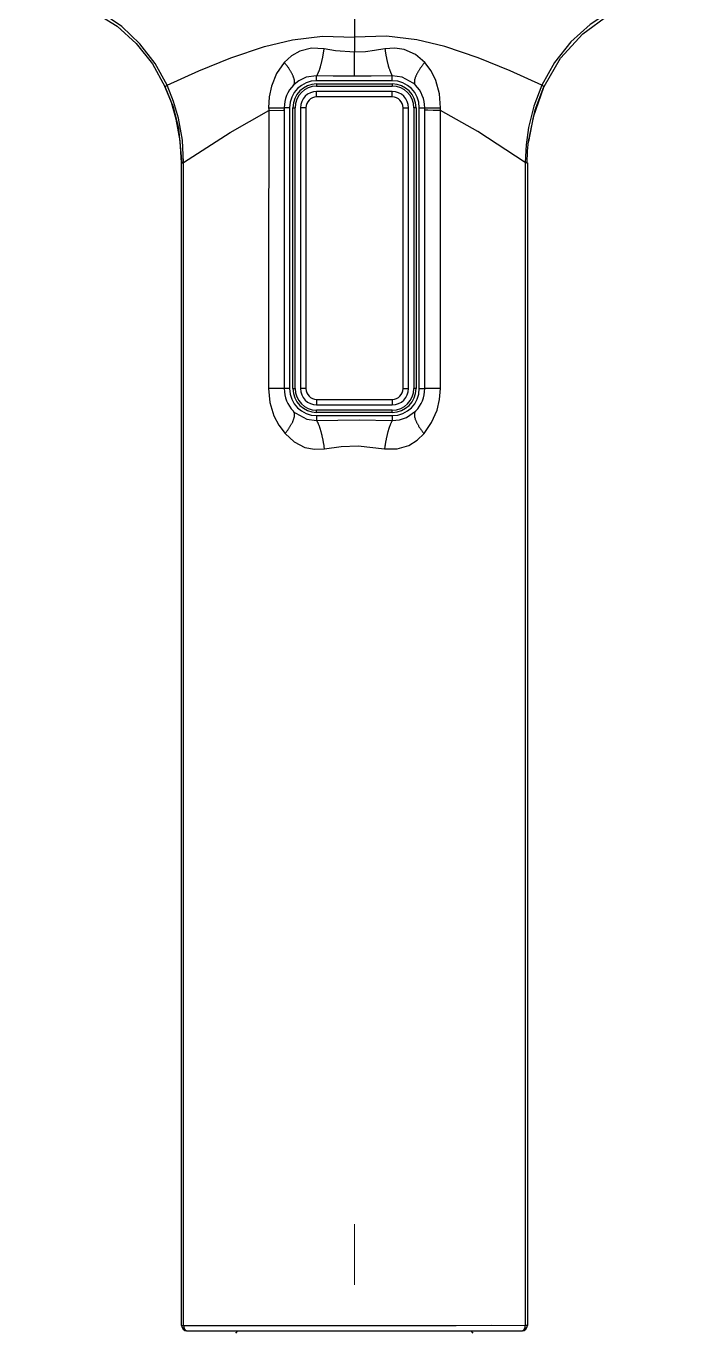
# Model space of a CAD drawing. Extents: x 1841 to 2969, y -24 to 802.
# Drawn here: x 2329.8 to 2390.6, y 375.8 to 496.7 of the extents above; entities that cross this region are included whole.
import ezdxf

# ---------------------------------------------------------------- set-up
doc = ezdxf.new("R2010")
doc.units = 0
doc.header["$LTSCALE"] = 4
doc.header["$MEASUREMENT"] = 0
doc.linetypes.add('CENTER2', pattern=[28.575, 19.05, -3.175, 3.175, -3.175])
doc.layers.add('1', color=7, linetype='CONTINUOUS')
doc.layers.add('Cneter', color=1, linetype='CENTER2', lineweight=13)

msp = doc.modelspace()

# ---------------------------------------------------------------- linework, layer by layer
at = {"layer": '1', "color": 7, "linetype": 'Continuous'}
for p, q in [((2356.66, 491.66), (2356.66, 492.11)), ((2363.66, 491.66), (2363.66, 492.11)), ((2363.66, 491.66), (2356.66, 491.66)), ((2356.66, 491.36), (2356.66, 491.16)), ((2356.66, 491.36), (2363.66, 491.36)), ((2356.66, 491.16), (2363.66, 491.16)), ((2363.66, 491.36), (2363.66, 491.16)), ((2363.66, 490.66), (2356.66, 490.66)), ((2356.66, 490.16), (2356.66, 490.66)), ((2363.66, 490.16), (2356.66, 490.16)), ((2363.66, 490.16), (2363.66, 490.66)), ((2354.16, 489.16), (2353.66, 489.16)), ((2353.66, 489.16), (2353.66, 463.16)), ((2354.16, 489.16), (2354.16, 463.16)), ((2354.46, 489.16), (2354.66, 489.16)), ((2354.46, 463.16), (2354.46, 489.16)), ((2354.66, 463.16), (2354.66, 489.16)), ((2355.66, 489.16), (2355.16, 489.16)), ((2355.16, 489.16), (2355.16, 463.16)), ((2355.66, 489.16), (2355.66, 463.16)), ((2364.66, 489.16), (2365.16, 489.16)), ((2364.66, 463.16), (2364.66, 489.16)), ((2365.16, 463.16), (2365.16, 489.16)), ((2365.86, 489.16), (2365.66, 489.16)), ((2365.66, 489.16), (2365.66, 463.16)), ((2365.86, 489.16), (2365.86, 463.16)), ((2366.16, 489.16), (2366.66, 489.16)), ((2366.16, 463.16), (2366.16, 489.16)), ((2366.66, 463.16), (2366.66, 489.16)), ((2344.35, 376.43), (2344.35, 484.1)), ((2375.97, 484.1), (2375.97, 376.43)), ((2353.66, 463.16), (2352.21, 463.16)), ((2354.16, 463.16), (2353.66, 463.16)), ((2354.46, 463.16), (2354.66, 463.16)), ((2355.66, 463.16), (2355.16, 463.16)), ((2364.66, 463.16), (2365.16, 463.16)), ((2365.86, 463.16), (2365.66, 463.16)), ((2366.16, 463.16), (2366.66, 463.16)), ((2368.11, 463.16), (2366.66, 463.16)), ((2356.66, 462.16), (2356.66, 461.66)), ((2356.66, 462.16), (2363.66, 462.16)), ((2363.66, 462.16), (2363.66, 461.66)), ((2356.66, 461.66), (2363.66, 461.66)), ((2363.66, 461.16), (2356.66, 461.16)), ((2356.66, 460.96), (2356.66, 461.16)), ((2363.66, 460.96), (2356.66, 460.96)), ((2356.66, 460.66), (2356.66, 460.22)), ((2356.66, 460.66), (2363.66, 460.66)), ((2363.66, 460.96), (2363.66, 461.16)), ((2363.66, 460.66), (2363.66, 460.22)), ((2344.16, 376.43), (2344.35, 376.43)), ((2376.16, 376.43), (2375.97, 376.43)), ((2349.17, 375.73), (2349.36, 375.93)), ((2371.15, 375.73), (2370.96, 375.93))]:
    msp.add_line(p, q, dxfattribs=at)
for points in [[(2360.16, 500.83, 0), (2360.16, 497.97, 0), (2360.16, 495.68, 0)], [(2329.77, 499.74, 0), (2332.78, 499.32, 0), (2335.63, 498.3, 0), (2338.21, 496.71, 0), (2339.97, 495.1, 0), (2341.46, 493.23, 0), (2342.62, 491.14, 0)], [(2342.82, 491.24, 0), (2341.7, 493.26, 0), (2340.29, 495.09, 0), (2338.62, 496.67, 0), (2336.71, 497.97, 0), (2334.52, 498.99, 0), (2332.19, 499.64, 0), (2329.78, 499.89, 0)], [(2390.54, 499.89, 0), (2388.24, 499.66, 0), (2386.01, 499.07, 0), (2383.9, 498.13, 0), (2381.97, 496.88, 0), (2380.18, 495.25, 0), (2378.68, 493.35, 0), (2377.5, 491.24, 0)], [(2377.7, 491.14, 0), (2379.24, 493.76, 0), (2381.28, 496.01, 0), (2383.73, 497.79, 0), (2385.89, 498.81, 0), (2388.18, 499.46, 0), (2390.55, 499.74, 0)], [(2342.82, 491.24, 0), (2345.74, 492.58, 0), (2348.72, 493.79, 0), (2351.82, 494.83, 0), (2354.41, 495.45, 0), (2357.19, 495.79, 0), (2360.16, 495.68, 0)], [(2377.5, 491.24, 0), (2374.58, 492.58, 0), (2371.6, 493.79, 0), (2368.51, 494.83, 0), (2365.92, 495.45, 0), (2363.13, 495.79, 0), (2360.16, 495.68, 0)], [(2360.16, 495.68, 0), (2360.16, 494.91, 0), (2360.16, 494.3, 0)], [(2357.34, 494.61, 0), (2356.19, 494.66, 0), (2355.09, 494.39, 0), (2354.32, 493.96, 0), (2353.65, 493.36, 0)], [(2356.66, 492.11, 0), (2356.68, 492.14, 0), (2356.7, 492.16, 0), (2356.71, 492.19, 0), (2356.73, 492.22, 0), (2356.74, 492.26, 0), (2356.76, 492.29, 0), (2356.78, 492.32, 0), (2356.79, 492.36, 0), (2356.81, 492.4, 0), (2356.83, 492.43, 0), (2356.84, 492.47, 0), (2356.86, 492.51, 0), (2356.88, 492.56, 0), (2356.89, 492.6, 0), (2356.91, 492.64, 0), (2356.92, 492.68, 0), (2356.94, 492.73, 0), (2356.95, 492.78, 0), (2356.97, 492.82, 0), (2356.98, 492.87, 0), (2357, 492.92, 0), (2357.01, 492.97, 0), (2357.03, 493.02, 0), (2357.04, 493.07, 0), (2357.06, 493.12, 0), (2357.07, 493.18, 0), (2357.09, 493.23, 0), (2357.1, 493.28, 0), (2357.11, 493.34, 0), (2357.13, 493.4, 0), (2357.14, 493.45, 0), (2357.15, 493.51, 0), (2357.17, 493.57, 0), (2357.18, 493.63, 0), (2357.19, 493.68, 0), (2357.2, 493.74, 0), (2357.22, 493.8, 0), (2357.23, 493.86, 0), (2357.24, 493.92, 0), (2357.25, 493.99, 0), (2357.26, 494.05, 0), (2357.27, 494.11, 0), (2357.28, 494.17, 0), (2357.29, 494.23, 0), (2357.3, 494.3, 0), (2357.31, 494.36, 0), (2357.32, 494.42, 0), (2357.33, 494.49, 0), (2357.34, 494.55, 0), (2357.34, 494.61, 0)], [(2360.16, 494.3, 0), (2358.4, 494.44, 0), (2357.34, 494.61, 0)], [(2362.98, 494.61, 0), (2362, 494.45, 0), (2361.17, 494.35, 0), (2360.16, 494.3, 0)], [(2366.67, 493.36, 0), (2365.81, 494.09, 0), (2364.77, 494.54, 0), (2363.88, 494.68, 0), (2362.98, 494.61, 0)], [(2362.98, 494.61, 0), (2362.99, 494.55, 0), (2363, 494.49, 0), (2363.01, 494.42, 0), (2363.01, 494.36, 0), (2363.02, 494.3, 0), (2363.03, 494.23, 0), (2363.04, 494.17, 0), (2363.05, 494.11, 0), (2363.06, 494.05, 0), (2363.07, 493.99, 0), (2363.09, 493.92, 0), (2363.1, 493.86, 0), (2363.11, 493.8, 0), (2363.12, 493.74, 0), (2363.13, 493.68, 0), (2363.14, 493.63, 0), (2363.16, 493.57, 0), (2363.17, 493.51, 0), (2363.18, 493.45, 0), (2363.2, 493.4, 0), (2363.21, 493.34, 0), (2363.22, 493.28, 0), (2363.24, 493.23, 0), (2363.25, 493.18, 0), (2363.27, 493.12, 0), (2363.28, 493.07, 0), (2363.29, 493.02, 0), (2363.31, 492.97, 0), (2363.32, 492.92, 0), (2363.34, 492.87, 0), (2363.35, 492.82, 0), (2363.37, 492.78, 0), (2363.39, 492.73, 0), (2363.4, 492.68, 0), (2363.42, 492.64, 0), (2363.43, 492.6, 0), (2363.45, 492.56, 0), (2363.46, 492.51, 0), (2363.48, 492.47, 0), (2363.5, 492.43, 0), (2363.51, 492.4, 0), (2363.53, 492.36, 0), (2363.55, 492.32, 0), (2363.56, 492.29, 0), (2363.58, 492.26, 0), (2363.6, 492.22, 0), (2363.61, 492.19, 0), (2363.63, 492.16, 0), (2363.65, 492.14, 0), (2363.66, 492.11, 0)], [(2353.65, 493.36, 0), (2352.94, 492.34, 0), (2352.47, 491.16, 0), (2352.27, 490.16, 0), (2352.21, 489.14, 0)], [(2354.52, 491.25, 0), (2354.53, 491.27, 0), (2354.55, 491.29, 0), (2354.56, 491.31, 0), (2354.57, 491.33, 0), (2354.58, 491.35, 0), (2354.59, 491.38, 0), (2354.6, 491.4, 0), (2354.61, 491.43, 0), (2354.61, 491.46, 0), (2354.61, 491.49, 0), (2354.62, 491.52, 0), (2354.62, 491.55, 0), (2354.62, 491.58, 0), (2354.61, 491.62, 0), (2354.61, 491.65, 0), (2354.6, 491.69, 0), (2354.6, 491.73, 0), (2354.59, 491.76, 0), (2354.58, 491.8, 0), (2354.57, 491.84, 0), (2354.56, 491.89, 0), (2354.54, 491.93, 0), (2354.53, 491.97, 0), (2354.51, 492.01, 0), (2354.49, 492.06, 0), (2354.48, 492.1, 0), (2354.46, 492.15, 0), (2354.43, 492.2, 0), (2354.41, 492.25, 0), (2354.39, 492.29, 0), (2354.36, 492.34, 0), (2354.33, 492.39, 0), (2354.31, 492.44, 0), (2354.28, 492.5, 0), (2354.24, 492.55, 0), (2354.21, 492.6, 0), (2354.18, 492.65, 0), (2354.15, 492.7, 0), (2354.11, 492.76, 0), (2354.07, 492.81, 0), (2354.04, 492.87, 0), (2354, 492.92, 0), (2353.96, 492.98, 0), (2353.92, 493.03, 0), (2353.88, 493.09, 0), (2353.83, 493.14, 0), (2353.79, 493.2, 0), (2353.75, 493.25, 0), (2353.7, 493.31, 0), (2353.65, 493.36, 0)], [(2360.16, 492.07, 0), (2360.16, 492.1, 0), (2360.16, 492.13, 0), (2360.16, 492.16, 0), (2360.16, 492.2, 0), (2360.16, 492.23, 0), (2360.16, 492.26, 0), (2360.16, 492.3, 0), (2360.16, 492.34, 0), (2360.16, 492.37, 0), (2360.16, 492.41, 0), (2360.16, 492.45, 0), (2360.16, 492.48, 0), (2360.16, 492.52, 0), (2360.16, 492.56, 0), (2360.16, 492.6, 0), (2360.16, 492.64, 0), (2360.16, 492.68, 0), (2360.16, 492.73, 0), (2360.16, 492.77, 0), (2360.16, 492.81, 0), (2360.16, 492.86, 0), (2360.16, 492.9, 0), (2360.16, 492.95, 0), (2360.16, 492.99, 0), (2360.16, 493.04, 0), (2360.16, 493.08, 0), (2360.16, 493.13, 0), (2360.16, 493.18, 0), (2360.16, 493.23, 0), (2360.16, 493.27, 0), (2360.16, 493.32, 0), (2360.16, 493.37, 0), (2360.16, 493.42, 0), (2360.16, 493.47, 0), (2360.16, 493.52, 0), (2360.16, 493.57, 0), (2360.16, 493.62, 0), (2360.16, 493.67, 0), (2360.16, 493.72, 0), (2360.16, 493.78, 0), (2360.16, 493.83, 0), (2360.16, 493.88, 0), (2360.16, 493.93, 0), (2360.16, 493.98, 0), (2360.16, 494.04, 0), (2360.16, 494.09, 0), (2360.16, 494.14, 0), (2360.16, 494.2, 0), (2360.16, 494.25, 0), (2360.16, 494.3, 0)], [(2366.67, 493.36, 0), (2366.62, 493.31, 0), (2366.58, 493.25, 0), (2366.53, 493.2, 0), (2366.49, 493.14, 0), (2366.45, 493.09, 0), (2366.41, 493.03, 0), (2366.37, 492.98, 0), (2366.33, 492.92, 0), (2366.29, 492.87, 0), (2366.25, 492.81, 0), (2366.21, 492.76, 0), (2366.18, 492.7, 0), (2366.14, 492.65, 0), (2366.11, 492.6, 0), (2366.08, 492.55, 0), (2366.05, 492.5, 0), (2366.02, 492.44, 0), (2365.99, 492.39, 0), (2365.96, 492.34, 0), (2365.94, 492.29, 0), (2365.91, 492.25, 0), (2365.89, 492.2, 0), (2365.87, 492.15, 0), (2365.85, 492.1, 0), (2365.83, 492.06, 0), (2365.81, 492.01, 0), (2365.79, 491.97, 0), (2365.78, 491.93, 0), (2365.77, 491.89, 0), (2365.75, 491.84, 0), (2365.74, 491.8, 0), (2365.73, 491.76, 0), (2365.73, 491.73, 0), (2365.72, 491.69, 0), (2365.71, 491.65, 0), (2365.71, 491.62, 0), (2365.71, 491.58, 0), (2365.71, 491.55, 0), (2365.71, 491.52, 0), (2365.71, 491.49, 0), (2365.71, 491.46, 0), (2365.72, 491.43, 0), (2365.72, 491.4, 0), (2365.73, 491.38, 0), (2365.74, 491.35, 0), (2365.75, 491.33, 0), (2365.76, 491.31, 0), (2365.78, 491.29, 0), (2365.79, 491.27, 0), (2365.81, 491.25, 0)], [(2368.11, 489.14, 0), (2368.02, 490.44, 0), (2367.68, 491.68, 0), (2367.25, 492.57, 0), (2366.67, 493.36, 0)], [(2356.66, 492.11, 0), (2355.7, 491.98, 0), (2355, 491.65, 0)], [(2360.16, 492.07, 0), (2358.2, 492.08, 0), (2356.66, 492.11, 0)], [(2363.66, 492.11, 0), (2361.7, 492.08, 0), (2360.16, 492.07, 0)], [(2365.6, 491.44, 0), (2364.57, 491.99, 0), (2363.66, 492.11, 0)], [(2342.62, 491.14, 0), (2342.62, 491.14, 0), (2342.61, 491.14, 0), (2342.61, 491.14, 0), (2342.61, 491.14, 0), (2342.61, 491.14, 0), (2342.61, 491.14, 0), (2342.61, 491.14, 0), (2342.61, 491.14, 0), (2342.61, 491.14, 0), (2342.61, 491.14, 0), (2342.61, 491.14, 0), (2342.62, 491.14, 0), (2342.62, 491.14, 0), (2342.62, 491.14, 0), (2342.62, 491.14, 0), (2342.62, 491.14, 0), (2342.63, 491.15, 0), (2342.63, 491.15, 0), (2342.63, 491.15, 0), (2342.63, 491.15, 0), (2342.64, 491.15, 0), (2342.64, 491.15, 0), (2342.64, 491.15, 0), (2342.65, 491.16, 0), (2342.65, 491.16, 0), (2342.66, 491.16, 0), (2342.66, 491.16, 0), (2342.67, 491.16, 0), (2342.67, 491.17, 0), (2342.68, 491.17, 0), (2342.68, 491.17, 0), (2342.69, 491.17, 0), (2342.69, 491.18, 0), (2342.7, 491.18, 0), (2342.71, 491.18, 0), (2342.71, 491.19, 0), (2342.72, 491.19, 0), (2342.73, 491.19, 0), (2342.73, 491.2, 0), (2342.74, 491.2, 0), (2342.75, 491.2, 0), (2342.76, 491.21, 0), (2342.76, 491.21, 0), (2342.77, 491.21, 0), (2342.78, 491.22, 0), (2342.79, 491.22, 0), (2342.8, 491.22, 0), (2342.8, 491.23, 0), (2342.81, 491.23, 0), (2342.82, 491.24, 0)], [(2342.62, 491.14, 0), (2342.62, 491.14, 0), (2342.61, 491.14, 0), (2342.61, 491.14, 0), (2342.61, 491.14, 0), (2342.61, 491.14, 0), (2342.61, 491.14, 0), (2342.61, 491.14, 0), (2342.61, 491.14, 0), (2342.61, 491.14, 0), (2342.61, 491.14, 0), (2342.61, 491.14, 0), (2342.62, 491.14, 0), (2342.62, 491.14, 0), (2342.62, 491.14, 0), (2342.62, 491.14, 0), (2342.62, 491.14, 0), (2342.63, 491.15, 0), (2342.63, 491.15, 0), (2342.63, 491.15, 0), (2342.63, 491.15, 0), (2342.64, 491.15, 0), (2342.64, 491.15, 0), (2342.64, 491.15, 0), (2342.65, 491.16, 0), (2342.65, 491.16, 0), (2342.66, 491.16, 0), (2342.66, 491.16, 0), (2342.67, 491.16, 0), (2342.67, 491.17, 0), (2342.68, 491.17, 0), (2342.68, 491.17, 0), (2342.69, 491.17, 0), (2342.69, 491.18, 0), (2342.7, 491.18, 0), (2342.71, 491.18, 0), (2342.71, 491.19, 0), (2342.72, 491.19, 0), (2342.73, 491.19, 0), (2342.73, 491.2, 0), (2342.74, 491.2, 0), (2342.75, 491.2, 0), (2342.76, 491.21, 0), (2342.76, 491.21, 0), (2342.77, 491.21, 0), (2342.78, 491.22, 0), (2342.79, 491.22, 0), (2342.8, 491.22, 0), (2342.8, 491.23, 0), (2342.81, 491.23, 0), (2342.82, 491.24, 0)], [(2342.62, 491.14, 0), (2343.37, 489.23, 0), (2343.88, 487.23, 0), (2344.18, 484.01, 0)], [(2344.16, 484.06, 0), (2344.04, 486.1, 0), (2343.67, 488.11, 0), (2343.22, 489.65, 0), (2342.62, 491.14, 0)], [(2344.35, 484.1, 0), (2344.24, 486.15, 0), (2343.88, 488.18, 0), (2343.42, 489.73, 0), (2342.82, 491.24, 0)], [(2355, 491.65, 0), (2354.72, 491.44, 0), (2354.52, 491.25, 0)], [(2365.81, 491.25, 0), (2365.69, 491.36, 0), (2365.6, 491.44, 0)], [(2377.5, 491.24, 0), (2376.76, 489.31, 0), (2376.26, 487.32, 0), (2376.04, 485.71, 0), (2375.97, 484.1, 0)], [(2376.27, 486.04, 0), (2376.88, 488.98, 0), (2377.72, 491.18, 0)], [(2377.66, 491.04, 0), (2376.69, 488.29, 0), (2376.28, 486.04, 0)], [(2377.5, 491.24, 0), (2377.51, 491.23, 0), (2377.52, 491.23, 0), (2377.53, 491.22, 0), (2377.54, 491.22, 0), (2377.54, 491.22, 0), (2377.55, 491.21, 0), (2377.56, 491.21, 0), (2377.57, 491.21, 0), (2377.58, 491.2, 0), (2377.58, 491.2, 0), (2377.59, 491.2, 0), (2377.6, 491.19, 0), (2377.6, 491.19, 0), (2377.61, 491.19, 0), (2377.62, 491.18, 0), (2377.62, 491.18, 0), (2377.63, 491.18, 0), (2377.64, 491.17, 0), (2377.64, 491.17, 0), (2377.65, 491.17, 0), (2377.65, 491.17, 0), (2377.66, 491.16, 0), (2377.66, 491.16, 0), (2377.67, 491.16, 0), (2377.67, 491.16, 0), (2377.67, 491.16, 0), (2377.68, 491.15, 0), (2377.68, 491.15, 0), (2377.69, 491.15, 0), (2377.69, 491.15, 0), (2377.69, 491.15, 0), (2377.7, 491.15, 0), (2377.7, 491.15, 0), (2377.7, 491.14, 0), (2377.7, 491.14, 0), (2377.7, 491.14, 0), (2377.71, 491.14, 0), (2377.71, 491.14, 0), (2377.71, 491.14, 0), (2377.71, 491.14, 0), (2377.71, 491.14, 0), (2377.71, 491.14, 0), (2377.71, 491.14, 0), (2377.71, 491.14, 0), (2377.71, 491.14, 0), (2377.71, 491.14, 0), (2377.71, 491.14, 0), (2377.71, 491.14, 0), (2377.71, 491.14, 0), (2377.71, 491.14, 0)], [(2344.35, 484.1, 0), (2348.64, 486.88, 0), (2352.22, 488.91, 0)], [(2352.21, 489.14, 0), (2352.27, 489.14, 0), (2352.32, 489.14, 0), (2352.37, 489.14, 0), (2352.42, 489.14, 0), (2352.47, 489.14, 0), (2352.52, 489.14, 0), (2352.57, 489.14, 0), (2352.61, 489.15, 0), (2352.66, 489.15, 0), (2352.71, 489.15, 0), (2352.75, 489.15, 0), (2352.79, 489.15, 0), (2352.84, 489.15, 0), (2352.88, 489.15, 0), (2352.92, 489.15, 0), (2352.96, 489.15, 0), (2353, 489.15, 0), (2353.04, 489.15, 0), (2353.07, 489.15, 0), (2353.11, 489.15, 0), (2353.15, 489.15, 0), (2353.18, 489.15, 0), (2353.21, 489.15, 0), (2353.24, 489.15, 0), (2353.28, 489.15, 0), (2353.3, 489.15, 0), (2353.33, 489.15, 0), (2353.36, 489.15, 0), (2353.39, 489.15, 0), (2353.41, 489.15, 0), (2353.44, 489.15, 0), (2353.46, 489.15, 0), (2353.48, 489.15, 0), (2353.5, 489.15, 0), (2353.52, 489.15, 0), (2353.54, 489.15, 0), (2353.56, 489.15, 0), (2353.57, 489.15, 0), (2353.59, 489.15, 0), (2353.6, 489.15, 0), (2353.61, 489.15, 0), (2353.62, 489.15, 0), (2353.63, 489.15, 0), (2353.64, 489.15, 0), (2353.65, 489.15, 0), (2353.65, 489.16, 0), (2353.66, 489.16, 0), (2353.66, 489.16, 0), (2353.66, 489.16, 0), (2353.66, 489.16, 0)], [(2352.21, 489.14, 0), (2352.22, 489.01, 0), (2352.22, 488.91, 0)], [(2352.22, 488.91, 0), (2352.21, 474.49, 0), (2352.21, 463.16, 0)], [(2352.22, 488.91, 0), (2353.56, 488.92, 0), (2353.64, 488.92, 0), (2353.66, 488.92, 0)], [(2366.66, 489.16, 0), (2366.66, 489.16, 0), (2366.66, 489.16, 0), (2366.67, 489.16, 0), (2366.67, 489.16, 0), (2366.68, 489.15, 0), (2366.68, 489.15, 0), (2366.69, 489.15, 0), (2366.7, 489.15, 0), (2366.71, 489.15, 0), (2366.72, 489.15, 0), (2366.74, 489.15, 0), (2366.75, 489.15, 0), (2366.77, 489.15, 0), (2366.78, 489.15, 0), (2366.8, 489.15, 0), (2366.82, 489.15, 0), (2366.84, 489.15, 0), (2366.86, 489.15, 0), (2366.89, 489.15, 0), (2366.91, 489.15, 0), (2366.94, 489.15, 0), (2366.96, 489.15, 0), (2366.99, 489.15, 0), (2367.02, 489.15, 0), (2367.05, 489.15, 0), (2367.08, 489.15, 0), (2367.11, 489.15, 0), (2367.14, 489.15, 0), (2367.18, 489.15, 0), (2367.21, 489.15, 0), (2367.25, 489.15, 0), (2367.29, 489.15, 0), (2367.32, 489.15, 0), (2367.36, 489.15, 0), (2367.4, 489.15, 0), (2367.44, 489.15, 0), (2367.49, 489.15, 0), (2367.53, 489.15, 0), (2367.57, 489.15, 0), (2367.62, 489.15, 0), (2367.66, 489.15, 0), (2367.71, 489.15, 0), (2367.76, 489.14, 0), (2367.81, 489.14, 0), (2367.85, 489.14, 0), (2367.9, 489.14, 0), (2367.95, 489.14, 0), (2368, 489.14, 0), (2368.06, 489.14, 0), (2368.11, 489.14, 0)], [(2366.66, 463.16, 0), (2366.66, 477.59, 0), (2366.66, 488.92, 0)], [(2368.11, 488.91, 0), (2367.44, 488.91, 0), (2366.96, 488.92, 0), (2366.74, 488.92, 0), (2366.66, 488.92, 0)], [(2368.11, 488.91, 0), (2368.11, 489.04, 0), (2368.11, 489.14, 0)], [(2375.97, 484.1, 0), (2371.57, 486.95, 0), (2368.11, 488.91, 0)], [(2368.11, 463.16, 0), (2368.11, 477.58, 0), (2368.11, 488.91, 0)], [(2376.14, 484.01, 0), (2376.16, 485.16, 0), (2376.27, 486.04, 0)], [(2344.16, 484.06, 0), (2344.17, 484.07, 0), (2344.21, 484.08, 0), (2344.35, 484.1, 0)], [(2344.16, 376.43, 0), (2344.16, 436.7, 0), (2344.16, 484.06, 0)], [(2376.14, 484.07, 0), (2376.07, 484.09, 0), (2375.97, 484.1, 0)], [(2376.16, 484.06, 0), (2376.16, 484.06, 0), (2376.16, 484.07, 0), (2376.14, 484.07, 0)], [(2376.16, 484.06, 0), (2376.16, 423.79, 0), (2376.16, 376.43, 0)], [(2352.21, 463.16, 0), (2352.34, 461.87, 0), (2352.71, 460.65, 0), (2353.16, 459.77, 0), (2353.73, 458.99, 0)], [(2366.6, 458.99, 0), (2367.3, 460.01, 0), (2367.8, 461.16, 0), (2368.03, 462.14, 0), (2368.11, 463.16, 0)], [(2353.73, 458.99, 0), (2353.77, 459.04, 0), (2353.81, 459.1, 0), (2353.86, 459.15, 0), (2353.9, 459.21, 0), (2353.94, 459.26, 0), (2353.98, 459.31, 0), (2354.02, 459.37, 0), (2354.05, 459.42, 0), (2354.09, 459.48, 0), (2354.12, 459.53, 0), (2354.16, 459.58, 0), (2354.19, 459.63, 0), (2354.22, 459.68, 0), (2354.25, 459.74, 0), (2354.28, 459.79, 0), (2354.31, 459.84, 0), (2354.34, 459.89, 0), (2354.37, 459.94, 0), (2354.39, 459.99, 0), (2354.42, 460.03, 0), (2354.44, 460.08, 0), (2354.46, 460.13, 0), (2354.48, 460.18, 0), (2354.5, 460.22, 0), (2354.51, 460.27, 0), (2354.53, 460.31, 0), (2354.54, 460.35, 0), (2354.56, 460.4, 0), (2354.57, 460.44, 0), (2354.58, 460.48, 0), (2354.59, 460.52, 0), (2354.6, 460.56, 0), (2354.6, 460.59, 0), (2354.61, 460.63, 0), (2354.61, 460.67, 0), (2354.62, 460.7, 0), (2354.62, 460.74, 0), (2354.62, 460.77, 0), (2354.61, 460.8, 0), (2354.61, 460.83, 0), (2354.61, 460.86, 0), (2354.6, 460.89, 0), (2354.59, 460.92, 0), (2354.58, 460.94, 0), (2354.57, 460.97, 0), (2354.56, 460.99, 0), (2354.55, 461.01, 0), (2354.54, 461.03, 0), (2354.52, 461.05, 0), (2354.5, 461.07, 0)], [(2354.5, 461.07, 0), (2354.62, 460.96, 0), (2354.72, 460.87, 0)], [(2354.72, 460.87, 0), (2355.75, 460.33, 0), (2356.66, 460.22, 0)], [(2363.66, 460.22, 0), (2364.33, 460.27, 0), (2364.97, 460.47, 0), (2365.82, 461.07, 0)], [(2365.82, 461.07, 0), (2365.8, 461.05, 0), (2365.79, 461.03, 0), (2365.77, 461.01, 0), (2365.76, 460.99, 0), (2365.75, 460.97, 0), (2365.74, 460.94, 0), (2365.73, 460.92, 0), (2365.72, 460.89, 0), (2365.72, 460.86, 0), (2365.71, 460.83, 0), (2365.71, 460.8, 0), (2365.71, 460.77, 0), (2365.71, 460.74, 0), (2365.71, 460.7, 0), (2365.71, 460.67, 0), (2365.71, 460.63, 0), (2365.72, 460.59, 0), (2365.73, 460.56, 0), (2365.73, 460.52, 0), (2365.74, 460.48, 0), (2365.75, 460.44, 0), (2365.77, 460.4, 0), (2365.78, 460.35, 0), (2365.79, 460.31, 0), (2365.81, 460.27, 0), (2365.83, 460.22, 0), (2365.85, 460.18, 0), (2365.86, 460.13, 0), (2365.89, 460.08, 0), (2365.91, 460.03, 0), (2365.93, 459.99, 0), (2365.96, 459.94, 0), (2365.98, 459.89, 0), (2366.01, 459.84, 0), (2366.04, 459.79, 0), (2366.07, 459.74, 0), (2366.1, 459.68, 0), (2366.13, 459.63, 0), (2366.16, 459.58, 0), (2366.2, 459.53, 0), (2366.23, 459.48, 0), (2366.27, 459.42, 0), (2366.31, 459.37, 0), (2366.35, 459.31, 0), (2366.39, 459.26, 0), (2366.43, 459.21, 0), (2366.47, 459.15, 0), (2366.51, 459.1, 0), (2366.55, 459.04, 0), (2366.6, 458.99, 0)], [(2356.66, 460.22, 0), (2360.58, 460.26, 0), (2363.66, 460.22, 0)], [(2357.38, 457.58, 0), (2357.37, 457.65, 0), (2357.36, 457.71, 0), (2357.35, 457.78, 0), (2357.35, 457.84, 0), (2357.34, 457.91, 0), (2357.33, 457.97, 0), (2357.32, 458.03, 0), (2357.3, 458.1, 0), (2357.29, 458.16, 0), (2357.28, 458.22, 0), (2357.27, 458.29, 0), (2357.26, 458.35, 0), (2357.25, 458.41, 0), (2357.23, 458.47, 0), (2357.22, 458.54, 0), (2357.21, 458.6, 0), (2357.2, 458.66, 0), (2357.18, 458.72, 0), (2357.17, 458.78, 0), (2357.16, 458.84, 0), (2357.14, 458.89, 0), (2357.13, 458.95, 0), (2357.11, 459.01, 0), (2357.1, 459.07, 0), (2357.08, 459.12, 0), (2357.07, 459.18, 0), (2357.05, 459.23, 0), (2357.04, 459.28, 0), (2357.02, 459.34, 0), (2357, 459.39, 0), (2356.99, 459.44, 0), (2356.97, 459.49, 0), (2356.96, 459.54, 0), (2356.94, 459.59, 0), (2356.92, 459.64, 0), (2356.91, 459.68, 0), (2356.89, 459.73, 0), (2356.87, 459.77, 0), (2356.85, 459.81, 0), (2356.84, 459.86, 0), (2356.82, 459.9, 0), (2356.8, 459.94, 0), (2356.79, 459.98, 0), (2356.77, 460.02, 0), (2356.75, 460.05, 0), (2356.73, 460.09, 0), (2356.71, 460.12, 0), (2356.7, 460.15, 0), (2356.68, 460.19, 0), (2356.66, 460.22, 0)], [(2363.66, 460.22, 0), (2363.64, 460.19, 0), (2363.63, 460.15, 0), (2363.61, 460.12, 0), (2363.59, 460.09, 0), (2363.57, 460.05, 0), (2363.56, 460.02, 0), (2363.54, 459.98, 0), (2363.52, 459.94, 0), (2363.5, 459.9, 0), (2363.49, 459.86, 0), (2363.47, 459.81, 0), (2363.45, 459.77, 0), (2363.44, 459.73, 0), (2363.42, 459.68, 0), (2363.4, 459.64, 0), (2363.38, 459.59, 0), (2363.37, 459.54, 0), (2363.35, 459.49, 0), (2363.34, 459.44, 0), (2363.32, 459.39, 0), (2363.3, 459.34, 0), (2363.29, 459.28, 0), (2363.27, 459.23, 0), (2363.26, 459.18, 0), (2363.24, 459.12, 0), (2363.23, 459.07, 0), (2363.21, 459.01, 0), (2363.2, 458.95, 0), (2363.18, 458.89, 0), (2363.17, 458.84, 0), (2363.15, 458.78, 0), (2363.14, 458.72, 0), (2363.13, 458.66, 0), (2363.11, 458.6, 0), (2363.1, 458.54, 0), (2363.09, 458.47, 0), (2363.08, 458.41, 0), (2363.06, 458.35, 0), (2363.05, 458.29, 0), (2363.04, 458.22, 0), (2363.03, 458.16, 0), (2363.02, 458.1, 0), (2363.01, 458.03, 0), (2363, 457.97, 0), (2362.99, 457.91, 0), (2362.98, 457.84, 0), (2362.97, 457.78, 0), (2362.96, 457.71, 0), (2362.95, 457.65, 0), (2362.94, 457.58, 0)], [(2353.73, 458.99, 0), (2354.57, 458.22, 0), (2355.58, 457.71, 0), (2356.46, 457.54, 0), (2357.38, 457.58, 0)], [(2362.94, 457.58, 0), (2364.1, 457.57, 0), (2365.19, 457.89, 0), (2365.95, 458.37, 0), (2366.6, 458.99, 0)], [(2357.38, 457.58, 0), (2358.94, 457.8, 0), (2360.5, 457.86, 0), (2362.94, 457.58, 0)], [(2344.35, 376.43, 0), (2347.61, 376.43, 0), (2350.96, 376.43, 0), (2354.54, 376.43, 0), (2358.34, 376.43, 0), (2362.33, 376.43, 0), (2366.11, 376.43, 0), (2369.57, 376.43, 0), (2372.81, 376.44, 0), (2375.97, 376.43, 0)], [(2344.35, 376.43, 0), (2344.35, 376.42, 0), (2344.35, 376.4, 0), (2344.35, 376.39, 0), (2344.35, 376.37, 0), (2344.36, 376.36, 0), (2344.36, 376.34, 0), (2344.36, 376.32, 0), (2344.36, 376.31, 0), (2344.36, 376.29, 0), (2344.37, 376.28, 0), (2344.37, 376.26, 0), (2344.37, 376.25, 0), (2344.38, 376.23, 0), (2344.38, 376.22, 0), (2344.39, 376.21, 0), (2344.39, 376.19, 0), (2344.39, 376.18, 0), (2344.4, 376.17, 0), (2344.4, 376.15, 0), (2344.41, 376.14, 0), (2344.42, 376.13, 0), (2344.42, 376.11, 0), (2344.43, 376.1, 0), (2344.44, 376.09, 0), (2344.44, 376.08, 0), (2344.45, 376.07, 0), (2344.46, 376.06, 0), (2344.46, 376.05, 0), (2344.47, 376.04, 0), (2344.48, 376.03, 0), (2344.49, 376.02, 0), (2344.5, 376.01, 0), (2344.5, 376, 0), (2344.51, 376, 0), (2344.52, 375.99, 0), (2344.53, 375.98, 0), (2344.54, 375.97, 0), (2344.55, 375.97, 0), (2344.56, 375.96, 0), (2344.57, 375.96, 0), (2344.58, 375.95, 0), (2344.58, 375.95, 0), (2344.59, 375.95, 0), (2344.6, 375.94, 0), (2344.61, 375.94, 0), (2344.62, 375.94, 0), (2344.63, 375.94, 0), (2344.64, 375.93, 0), (2344.65, 375.93, 0), (2344.66, 375.93, 0)], [(2375.66, 375.93, 0), (2375.67, 375.93, 0), (2375.68, 375.93, 0), (2375.69, 375.94, 0), (2375.7, 375.94, 0), (2375.71, 375.94, 0), (2375.72, 375.94, 0), (2375.73, 375.95, 0), (2375.74, 375.95, 0), (2375.75, 375.95, 0), (2375.76, 375.96, 0), (2375.77, 375.96, 0), (2375.78, 375.97, 0), (2375.79, 375.97, 0), (2375.79, 375.98, 0), (2375.8, 375.99, 0), (2375.81, 376, 0), (2375.82, 376, 0), (2375.83, 376.01, 0), (2375.84, 376.02, 0), (2375.84, 376.03, 0), (2375.85, 376.04, 0), (2375.86, 376.05, 0), (2375.87, 376.06, 0), (2375.87, 376.07, 0), (2375.88, 376.08, 0), (2375.89, 376.09, 0), (2375.89, 376.1, 0), (2375.9, 376.11, 0), (2375.91, 376.13, 0), (2375.91, 376.14, 0), (2375.92, 376.15, 0), (2375.92, 376.17, 0), (2375.93, 376.18, 0), (2375.93, 376.19, 0), (2375.94, 376.21, 0), (2375.94, 376.22, 0), (2375.95, 376.23, 0), (2375.95, 376.25, 0), (2375.95, 376.26, 0), (2375.96, 376.28, 0), (2375.96, 376.29, 0), (2375.96, 376.31, 0), (2375.96, 376.32, 0), (2375.97, 376.34, 0), (2375.97, 376.36, 0), (2375.97, 376.37, 0), (2375.97, 376.39, 0), (2375.97, 376.4, 0), (2375.97, 376.42, 0), (2375.97, 376.43, 0)], [(2344.66, 375.93, 0), (2346.21, 375.93, 0), (2347.79, 375.93, 0), (2349.59, 375.93, 0), (2351.73, 375.93, 0), (2354.23, 375.93, 0), (2356.92, 375.93, 0), (2359.48, 375.93, 0), (2361.87, 375.93, 0), (2363.95, 375.93, 0), (2365.7, 375.93, 0), (2367.63, 375.93, 0), (2369.24, 375.93, 0), (2370.71, 375.93, 0), (2373.12, 375.93, 0), (2375.66, 375.93, 0)]]:
    msp.add_polyline3d(points, dxfattribs=at)
for centre, radius, start, end in [((2356.66, 489.16), 3, 135.6839, 180), ((2356.66, 489.16), 2.5, 90, 180), ((2356.66, 489.16), 2.2, 90, 180), ((2356.66, 489.16), 2, 90, 180), ((2363.66, 489.16), 2.5, 0, 90), ((2363.66, 489.16), 2.2, 0, 90), ((2363.66, 489.16), 2, 0, 90), ((2363.66, 489.16), 3, 0, 44.3161), ((2356.66, 489.16), 1.5, 90, 180), ((2356.66, 489.16), 1, 90, 180), ((2363.66, 489.16), 1.5, 0, 90), ((2363.66, 489.16), 1, 0, 90), ((2356.66, 463.16), 3, 180, 223.9929), ((2356.66, 463.16), 2.5, 180, 270), ((2356.66, 463.16), 2.2, 180, 270), ((2356.66, 463.16), 2, 180, 270), ((2356.66, 463.16), 1.5, 180, 270), ((2356.66, 463.16), 1, 180, 270), ((2363.66, 463.16), 2, 270, 0), ((2363.66, 463.16), 1.5, 270, 0), ((2363.66, 463.16), 2.5, 270, 0), ((2363.66, 463.16), 2.2, 270, 0), ((2363.66, 463.16), 1, 270, 0), ((2363.66, 463.16), 3, 316.0069, 0), ((2344.66, 376.43), 0.5, 180, 270), ((2375.66, 376.43), 0.5, 270, 0)]:
    msp.add_arc(centre, radius, start, end, dxfattribs=at)
at = {"layer": 'Cneter', "lineweight": 5, "ltscale": 0.5}
msp.add_line((2360.16, 107.15), (2360.16, 385.81), dxfattribs=at)

doc.saveas('drawing.dxf')
